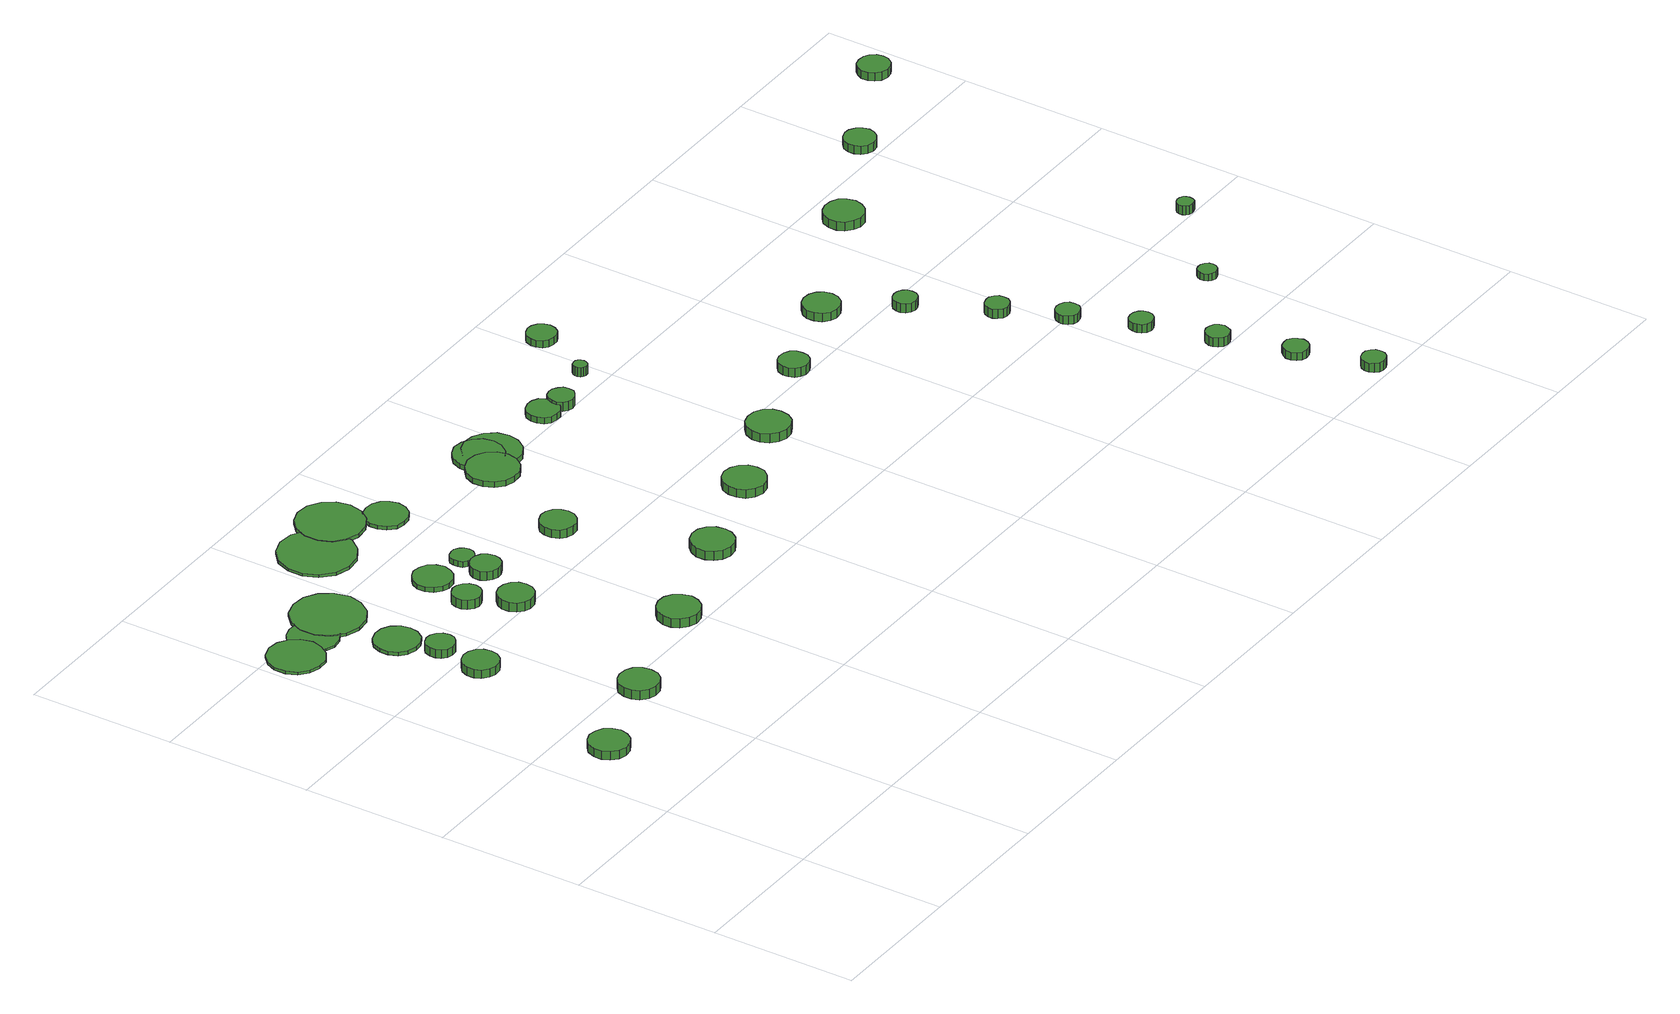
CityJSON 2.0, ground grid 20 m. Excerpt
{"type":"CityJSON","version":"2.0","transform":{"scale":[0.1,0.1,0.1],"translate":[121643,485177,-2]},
"CityObjects":{
"tree1":{"type":"SolitaryVegetationObject","attributes":{"function":"something"},"geometry":[{"type":"MultiSurface","lod":"1","boundaries":[[[0,1,2,3,4,5,6,7,8,9,10,11,12,13,14]],[[15,16,17,18,19,20,21,22,23,24,25,26,27,28,29]],[[0,29,28,1]],[[1,28,27,2]],[[2,27,26,3]],[[3,26,25,4]],[[4,25,24,5]],[[5,24,23,6]],[[6,23,22,7]],[[7,22,21,8]],[[8,21,20,9]],[[9,20,19,10]],[[10,19,18,11]],[[11,18,17,12]],[[12,17,16,13]],[[13,16,15,14]],[[14,15,29,0]]]}]},
"tree2":{"type":"SolitaryVegetationObject","attributes":{"function":"something"},"geometry":[{"type":"MultiSurface","lod":"1","boundaries":[[[30,31,32,33,34,35,36,37,38,39,40,41,42,43,44]],[[45,46,47,48,49,50,51,52,53,54,55,56,57,58,59]],[[30,59,58,31]],[[31,58,57,32]],[[32,57,56,33]],[[33,56,55,34]],[[34,55,54,35]],[[35,54,53,36]],[[36,53,52,37]],[[37,52,51,38]],[[38,51,50,39]],[[39,50,49,40]],[[40,49,48,41]],[[41,48,47,42]],[[42,47,46,43]],[[43,46,45,44]],[[44,45,59,30]]]}]},
"tree3":{"type":"SolitaryVegetationObject","attributes":{"function":"something"},"geometry":[{"type":"MultiSurface","lod":"1","boundaries":[[[60,61,62,63,64,65,66,67,68,69,70,71,72,73,74]],[[75,76,77,78,79,80,81,82,83,84,85,86,87,88,89]],[[60,89,88,61]],[[61,88,87,62]],[[62,87,86,63]],[[63,86,85,64]],[[64,85,84,65]],[[65,84,83,66]],[[66,83,82,67]],[[67,82,81,68]],[[68,81,80,69]],[[69,80,79,70]],[[70,79,78,71]],[[71,78,77,72]],[[72,77,76,73]],[[73,76,75,74]],[[74,75,89,60]]]}]},
"tree4":{"type":"SolitaryVegetationObject","attributes":{"function":"something"},"geometry":[{"type":"MultiSurface","lod":"1","boundaries":[[[90,91,92,93,94,95,96,97,98,99,100,101,102,103,104]],[[105,106,107,108,109,110,111,112,113,114,115,116,117,118,119]],[[90,119,118,91]],[[91,118,117,92]],[[92,117,116,93]],[[93,116,115,94]],[[94,115,114,95]],[[95,114,113,96]],[[96,113,112,97]],[[97,112,111,98]],[[98,111,110,99]],[[99,110,109,100]],[[100,109,108,101]],[[101,108,107,102]],[[102,107,106,103]],[[103,106,105,104]],[[104,105,119,90]]]}]},
"tree5":{"type":"SolitaryVegetationObject","attributes":{"function":"something"},"geometry":[{"type":"MultiSurface","lod":"1","boundaries":[[[120,121,122,123,124,125,126,127,128,129,130,131,132,133,134]],[[135,136,137,138,139,140,141,142,143,144,145,146,147,148,149]],[[120,149,148,121]],[[121,148,147,122]],[[122,147,146,123]],[[123,146,145,124]],[[124,145,144,125]],[[125,144,143,126]],[[126,143,142,127]],[[127,142,141,128]],[[128,141,140,129]],[[129,140,139,130]],[[130,139,138,131]],[[131,138,137,132]],[[132,137,136,133]],[[133,136,135,134]],[[134,135,149,120]]]}]},
"tree6":{"type":"SolitaryVegetationObject","attributes":{"function":"something"},"geometry":[{"type":"MultiSurface","lod":"1","boundaries":[[[150,151,152,153,154,155,156,157,158,159,160,161,162,163,164]],[[165,166,167,168,169,170,171,172,173,174,175,176,177,178,179]],[[150,179,178,151]],[[151,178,177,152]],[[152,177,176,153]],[[153,176,175,154]],[[154,175,174,155]],[[155,174,173,156]],[[156,173,172,157]],[[157,172,171,158]],[[158,171,170,159]],[[159,170,169,160]],[[160,169,168,161]],[[161,168,167,162]],[[162,167,166,163]],[[163,166,165,164]],[[164,165,179,150]]]}]},
"tree7":{"type":"SolitaryVegetationObject","attributes":{"function":"something"},"geometry":[{"type":"MultiSurface","lod":"1","boundaries":[[[180,181,182,183,184,185,186,187,188,189,190,191,192,193,194]],[[195,196,197,198,199,200,201,202,203,204,205,206,207,208,209]],[[180,209,208,181]],[[181,208,207,182]],[[182,207,206,183]],[[183,206,205,184]],[[184,205,204,185]],[[185,204,203,186]],[[186,203,202,187]],[[187,202,201,188]],[[188,201,200,189]],[[189,200,199,190]],[[190,199,198,191]],[[191,198,197,192]],[[192,197,196,193]],[[193,196,195,194]],[[194,195,209,180]]]}]},
"tree8":{"type":"SolitaryVegetationObject","attributes":{"function":"something"},"geometry":[{"type":"MultiSurface","lod":"1","boundaries":[[[210,211,212,213,214,215,216,217,218,219,220,221,222,223,224]],[[225,226,227,228,229,230,231,232,233,234,235,236,237,238,239]],[[210,239,238,211]],[[211,238,237,212]],[[212,237,236,213]],[[213,236,235,214]],[[214,235,234,215]],[[215,234,233,216]],[[216,233,232,217]],[[217,232,231,218]],[[218,231,230,219]],[[219,230,229,220]],[[220,229,228,221]],[[221,228,227,222]],[[222,227,226,223]],[[223,226,225,224]],[[224,225,239,210]]]}]},
"tree9":{"type":"SolitaryVegetationObject","attributes":{"function":"something"},"geometry":[{"type":"MultiSurface","lod":"1","boundaries":[[[240,241,242,243,244,245,246,247,248,249,250,251,252,253,254]],[[255,256,257,258,259,260,261,262,263,264,265,266,267,268,269]],[[240,269,268,241]],[[241,268,267,242]],[[242,267,266,243]],[[243,266,265,244]],[[244,265,264,245]],[[245,264,263,246]],[[246,263,262,247]],[[247,262,261,248]],[[248,261,260,249]],[[249,260,259,250]],[[250,259,258,251]],[[251,258,257,252]],[[252,257,256,253]],[[253,256,255,254]],[[254,255,269,240]]]}]},
"tree10":{"type":"SolitaryVegetationObject","attributes":{"function":"something"},"geometry":[{"type":"MultiSurface","lod":"1","boundaries":[[[270,271,272,273,274,275,276,277,278,279,280,281,282,283,284]],[[285,286,287,288,289,290,291,292,293,294,295,296,297,298,299]],[[270,299,298,271]],[[271,298,297,272]],[[272,297,296,273]],[[273,296,295,274]],[[274,295,294,275]],[[275,294,293,276]],[[276,293,292,277]],[[277,292,291,278]],[[278,291,290,279]],[[279,290,289,280]],[[280,289,288,281]],[[281,288,287,282]],[[282,287,286,283]],[[283,286,285,284]],[[284,285,299,270]]]}]},
"tree11":{"type":"SolitaryVegetationObject","attributes":{"function":"something"},"geometry":[{"type":"MultiSurface","lod":"1","boundaries":[[[300,301,302,303,304,305,306,307,308,309,310,311,312,313,314]],[[315,316,317,318,319,320,321,322,323,324,325,326,327,328,329]],[[300,329,328,301]],[[301,328,327,302]],[[302,327,326,303]],[[303,326,325,304]],[[304,325,324,305]],[[305,324,323,306]],[[306,323,322,307]],[[307,322,321,308]],[[308,321,320,309]],[[309,320,319,310]],[[310,319,318,311]],[[311,318,317,312]],[[312,317,316,313]],[[313,316,315,314]],[[314,315,329,300]]]}]},
"tree12":{"type":"SolitaryVegetationObject","attributes":{"function":"something"},"geometry":[{"type":"MultiSurface","lod":"1","boundaries":[[[330,331,332,333,334,335,336,337,338,339,340,341,342,343,344]],[[345,346,347,348,349,350,351,352,353,354,355,356,357,358,359]],[[330,359,358,331]],[[331,358,357,332]],[[332,357,356,333]],[[333,356,355,334]],[[334,355,354,335]],[[335,354,353,336]],[[336,353,352,337]],[[337,352,351,338]],[[338,351,350,339]],[[339,350,349,340]],[[340,349,348,341]],[[341,348,347,342]],[[342,347,346,343]],[[343,346,345,344]],[[344,345,359,330]]]}]},
"tree13":{"type":"SolitaryVegetationObject","attributes":{"function":"something"},"geometry":[{"type":"MultiSurface","lod":"1","boundaries":[[[360,361,362,363,364,365,366,367,368,369,370,371,372,373,374]],[[375,376,377,378,379,380,381,382,383,384,385,386,387,388,389]],[[360,389,388,361]],[[361,388,387,362]],[[362,387,386,363]],[[363,386,385,364]],[[364,385,384,365]],[[365,384,383,366]],[[366,383,382,367]],[[367,382,381,368]],[[368,381,380,369]],[[369,380,379,370]],[[370,379,378,371]],[[371,378,377,372]],[[372,377,376,373]],[[373,376,375,374]],[[374,375,389,360]]]}]},
"tree14":{"type":"SolitaryVegetationObject","attributes":{"function":"something"},"geometry":[{"type":"MultiSurface","lod":"1","boundaries":[[[390,391,392,393,394,395,396,397,398,399,400,401,402,403,404]],[[405,406,407,408,409,410,411,412,413,414,415,416,417,418,419]],[[390,419,418,391]],[[391,418,417,392]],[[392,417,416,393]],[[393,416,415,394]],[[394,415,414,395]],[[395,414,413,396]],[[396,413,412,397]],[[397,412,411,398]],[[398,411,410,399]],[[399,410,409,400]],[[400,409,408,401]],[[401,408,407,402]],[[402,407,406,403]],[[403,406,405,404]],[[404,405,419,390]]]}]},
"tree15":{"type":"SolitaryVegetationObject","attributes":{"function":"something"},"geometry":[{"type":"MultiSurface","lod":"1","boundaries":[[[420,421,422,423,424,425,426,427,428,429,430,431,432,433,434]],[[435,436,437,438,439,440,441,442,443,444,445,446,447,448,449]],[[420,449,448,421]],[[421,448,447,422]],[[422,447,446,423]],[[423,446,445,424]],[[424,445,444,425]],[[425,444,443,426]],[[426,443,442,427]],[[427,442,441,428]],[[428,441,440,429]],[[429,440,439,430]],[[430,439,438,431]],[[431,438,437,432]],[[432,437,436,433]],[[433,436,435,434]],[[434,435,449,420]]]}]},
"tree16":{"type":"SolitaryVegetationObject","attributes":{"function":"something"},"geometry":[{"type":"MultiSurface","lod":"1","boundaries":[[[450,451,452,453,454,455,456,457,458,459,460,461,462,463,464]],[[465,466,467,468,469,470,471,472,473,474,475,476,477,478,479]],[[450,479,478,451]],[[451,478,477,452]],[[452,477,476,453]],[[453,476,475,454]],[[454,475,474,455]],[[455,474,473,456]],[[456,473,472,457]],[[457,472,471,458]],[[458,471,470,459]],[[459,470,469,460]],[[460,469,468,461]],[[461,468,467,462]],[[462,467,466,463]],[[463,466,465,464]],[[464,465,479,450]]]}]},
"tree17":{"type":"SolitaryVegetationObject","attributes":{"function":"something"},"geometry":[{"type":"MultiSurface","lod":"1","boundaries":[[[480,481,482,483,484,485,486,487,488,489,490,491,492,493,494]],[[495,496,497,498,499,500,501,502,503,504,505,506,507,508,509]],[[480,509,508,481]],[[481,508,507,482]],[[482,507,506,483]],[[483,506,505,484]],[[484,505,504,485]],[[485,504,503,486]],[[486,503,502,487]],[[487,502,501,488]],[[488,501,500,489]],[[489,500,499,490]],[[490,499,498,491]],[[491,498,497,492]],[[492,497,496,493]],[[493,496,495,494]],[[494,495,509,480]]]}]},
"tree18":{"type":"SolitaryVegetationObject","attributes":{"function":"something"},"geometry":[{"type":"MultiSurface","lod":"1","boundaries":[[[510,511,512,513,514,515,516,517,518,519,520,521,522,523,524]],[[525,526,527,528,529,530,531,532,533,534,535,536,537,538,539]],[[510,539,538,511]],[[511,538,537,512]],[[512,537,536,513]],[[513,536,535,514]],[[514,535,534,515]],[[515,534,533,516]],[[516,533,532,517]],[[517,532,531,518]],[[518,531,530,519]],[[519,530,529,520]],[[520,529,528,521]],[[521,528,527,522]],[[522,527,526,523]],[[523,526,525,524]],[[524,525,539,510]]]}]},
"tree19":{"type":"SolitaryVegetationObject","attributes":{"function":"something"},"geometry":[{"type":"MultiSurface","lod":"1","boundaries":[[[540,541,542,543,544,545,546,547,548,549,550,551,552,553,554]],[[555,556,557,558,559,560,561,562,563,564,565,566,567,568,569]],[[540,569,568,541]],[[541,568,567,542]],[[542,567,566,543]],[[543,566,565,544]],[[544,565,564,545]],[[545,564,563,546]],[[546,563,562,547]],[[547,562,561,548]],[[548,561,560,549]],[[549,560,559,550]],[[550,559,558,551]],[[551,558,557,552]],[[552,557,556,553]],[[553,556,555,554]],[[554,555,569,540]]]}]},
"tree20":{"type":"SolitaryVegetationObject","attributes":{"function":"something"},"geometry":[{"type":"MultiSurface","lod":"1","boundaries":[[[570,571,572,573,574,575,576,577,578,579,580,581,582,583,584]],[[585,586,587,588,589,590,591,592,593,594,595,596,597,598,599]],[[570,599,598,571]],[[571,598,597,572]],[[572,597,596,573]],[[573,596,595,574]],[[574,595,594,575]],[[575,594,593,576]],[[576,593,592,577]],[[577,592,591,578]],[[578,591,590,579]],[[579,590,589,580]],[[580,589,588,581]],[[581,588,587,582]],[[582,587,586,583]],[[583,586,585,584]],[[584,585,599,570]]]}]},
"tree21":{"type":"SolitaryVegetationObject","attributes":{"function":"something"},"geometry":[{"type":"MultiSurface","lod":"1","boundaries":[[[600,601,602,603,604,605,606,607,608,609,610,611,612,613,614]],[[615,616,617,618,619,620,621,622,623,624,625,626,627,628,629]],[[600,629,628,601]],[[601,628,627,602]],[[602,627,626,603]],[[603,626,625,604]],[[604,625,624,605]],[[605,624,623,606]],[[606,623,622,607]],[[607,622,621,608]],[[608,621,620,609]],[[609,620,619,610]],[[610,619,618,611]],[[611,618,617,612]],[[612,617,616,613]],[[613,616,615,614]],[[614,615,629,600]]]}]},
"tree22":{"type":"SolitaryVegetationObject","attributes":{"function":"something"},"geometry":[{"type":"MultiSurface","lod":"1","boundaries":[[[630,631,632,633,634,635,636,637,638,639,640,641,642,643,644]],[[645,646,647,648,649,650,651,652,653,654,655,656,657,658,659]],[[630,659,658,631]],[[631,658,657,632]],[[632,657,656,633]],[[633,656,655,634]],[[634,655,654,635]],[[635,654,653,636]],[[636,653,652,637]],[[637,652,651,638]],[[638,651,650,639]],[[639,650,649,640]],[[640,649,648,641]],[[641,648,647,642]],[[642,647,646,643]],[[643,646,645,644]],[[644,645,659,630]]]}]},
"tree23":{"type":"SolitaryVegetationObject","attributes":{"function":"something"},"geometry":[{"type":"MultiSurface","lod":"1","boundaries":[[[660,661,662,663,664,665,666,667,668,669,670,671,672,673,674]],[[675,676,677,678,679,680,681,682,683,684,685,686,687,688,689]],[[660,689,688,661]],[[661,688,687,662]],[[662,687,686,663]],[[663,686,685,664]],[[664,685,684,665]],[[665,684,683,666]],[[666,683,682,667]],[[667,682,681,668]],[[668,681,680,669]],[[669,680,679,670]],[[670,679,678,671]],[[671,678,677,672]],[[672,677,676,673]],[[673,676,675,674]],[[674,675,689,660]]]}]},
"tree24":{"type":"SolitaryVegetationObject","attributes":{"function":"something"},"geometry":[{"type":"MultiSurface","lod":"1","boundaries":[[[690,691,692,693,694,695,696,697,698,699,700,701,702,703,704]],[[705,706,707,708,709,710,711,712,713,714,715,716,717,718,719]],[[690,719,718,691]],[[691,718,717,692]],[[692,717,716,693]],[[693,716,715,694]],[[694,715,714,695]],[[695,714,713,696]],[[696,713,712,697]],[[697,712,711,698]],[[698,711,710,699]],[[699,710,709,700]],[[700,709,708,701]],[[701,708,707,702]],[[702,707,706,703]],[[703,706,705,704]],[[704,705,719,690]]]}]},
"tree25":{"type":"SolitaryVegetationObject","attributes":{"function":"something"},"geometry":[{"type":"MultiSurface","lod":"1","boundaries":[[[720,721,722,723,724,725,726,727,728,729,730,731,732,733,734]],[[735,736,737,738,739,740,741,742,743,744,745,746,747,748,749]],[[720,749,748,721]],[[721,748,747,722]],[[722,747,746,723]],[[723,746,745,724]],[[724,745,744,725]],[[725,744,743,726]],[[726,743,742,727]],[[727,742,741,728]],[[728,741,740,729]],[[729,740,739,730]],[[730,739,738,731]],[[731,738,737,732]],[[732,737,736,733]],[[733,736,735,734]],[[734,735,749,720]]]}]},
"tree26":{"type":"SolitaryVegetationObject","attributes":{"function":"something"},"geometry":[{"type":"MultiSurface","lod":"1","boundaries":[[[750,751,752,753,754,755,756,757,758,759,760,761,762,763,764]],[[765,766,767,768,769,770,771,772,773,774,775,776,777,778,779]],[[750,779,778,751]],[[751,778,777,752]],[[752,777,776,753]],[[753,776,775,754]],[[754,775,774,755]],[[755,774,773,756]],[[756,773,772,757]],[[757,772,771,758]],[[758,771,770,759]],[[759,770,769,760]],[[760,769,768,761]],[[761,768,767,762]],[[762,767,766,763]],[[763,766,765,764]],[[764,765,779,750]]]}]},
"tree27":{"type":"SolitaryVegetationObject","attributes":{"function":"something"},"geometry":[{"type":"MultiSurface","lod":"1","boundaries":[[[780,781,782,783,784,785,786,787,788,789,790,791,792,793,794]],[[795,796,797,798,799,800,801,802,803,804,805,806,807,808,809]],[[780,809,808,781]],[[781,808,807,782]],[[782,807,806,783]],[[783,806,805,784]],[[784,805,804,785]],[[785,804,803,786]],[[786,803,802,787]],[[787,802,801,788]],[[788,801,800,789]],[[789,800,799,790]],[[790,799,798,791]],[[791,798,797,792]],[[792,797,796,793]],[[793,796,795,794]],[[794,795,809,780]]]}]},
"tree28":{"type":"SolitaryVegetationObject","attributes":{"function":"something"},"geometry":[{"type":"MultiSurface","lod":"1","boundaries":[[[810,811,812,813,814,815,816,817,818,819,820,821,822,823,824]],[[825,826,827,828,829,830,831,832,833,834,835,836,837,838,839]],[[810,839,838,811]],[[811,838,837,812]],[[812,837,836,813]],[[813,836,835,814]],[[814,835,834,815]],[[815,834,833,816]],[[816,833,832,817]],[[817,832,831,818]],[[818,831,830,819]],[[819,830,829,820]],[[820,829,828,821]],[[821,828,827,822]],[[822,827,826,823]],[[823,826,825,824]],[[824,825,839,810]]]}]},
"tree29":{"type":"SolitaryVegetationObject","attributes":{"function":"something"},"geometry":[{"type":"MultiSurface","lod":"1","boundaries":[[[840,841,842,843,844,845,846,847,848,849,850,851,852,853,854]],[[855,856,857,858,859,860,861,862,863,864,865,866,867,868,869]],[[840,869,868,841]],[[841,868,867,842]],[[842,867,866,843]],[[843,866,865,844]],[[844,865,864,845]],[[845,864,863,846]],[[846,863,862,847]],[[847,862,861,848]],[[848,861,860,849]],[[849,860,859,850]],[[850,859,858,851]],[[851,858,857,852]],[[852,857,856,853]],[[853,856,855,854]],[[854,855,869,840]]]}]},
"tree30":{"type":"SolitaryVegetationObject","attributes":{"function":"something"},"geometry":[{"type":"MultiSurface","lod":"1","boundaries":[[[870,871,872,873,874,875,876,877,878,879,880,881,882,883,884]],[[885,886,887,888,889,890,891,892,893,894,895,896,897,898,899]],[[870,899,898,871]],[[871,898,897,872]],[[872,897,896,873]],[[873,896,895,874]],[[874,895,894,875]],[[875,894,893,876]],[[876,893,892,877]],[[877,892,891,878]],[[878,891,890,879]],[[879,890,889,880]],[[880,889,888,881]],[[881,888,887,882]],[[882,887,886,883]],[[883,886,885,884]],[[884,885,899,870]]]}]},
"tree31":{"type":"SolitaryVegetationObject","attributes":{"function":"something"},"geometry":[{"type":"MultiSurface","lod":"1","boundaries":[[[900,901,902,903,904,905,906,907,908,909,910,911,912,913,914]],[[915,916,917,918,919,920,921,922,923,924,925,926,927,928,929]],[[900,929,928,901]],[[901,928,927,902]],[[902,927,926,903]],[[903,926,925,904]],[[904,925,924,905]],[[905,924,923,906]],[[906,923,922,907]],[[907,922,921,908]],[[908,921,920,909]],[[909,920,919,910]],[[910,919,918,911]],[[911,918,917,912]],[[912,917,916,913]],[[913,916,915,914]],[[914,915,929,900]]]}]},
"tree32":{"type":"SolitaryVegetationObject","attributes":{"function":"something"},"geometry":[{"type":"MultiSurface","lod":"1","boundaries":[[[930,931,932,933,934,935,936,937,938,939,940,941,942,943,944]],[[945,946,947,948,949,950,951,952,953,954,955,956,957,958,959]],[[930,959,958,931]],[[931,958,957,932]],[[932,957,956,933]],[[933,956,955,934]],[[934,955,954,935]],[[935,954,953,936]],[[936,953,952,937]],[[937,952,951,938]],[[938,951,950,939]],[[939,950,949,940]],[[940,949,948,941]],[[941,948,947,942]],[[942,947,946,943]],[[943,946,945,944]],[[944,945,959,930]]]}]},
"tree33":{"type":"SolitaryVegetationObject","attributes":{"function":"something"},"geometry":[{"type":"MultiSurface","lod":"1","boundaries":[[[960,961,962,963,964,965,966,967,968,969,970,971,972,973,974]],[[975,976,977,978,979,980,981,982,983,984,985,986,987,988,989]],[[960,989,988,961]],[[961,988,987,962]],[[962,987,986,963]],[[963,986,985,964]],[[964,985,984,965]],[[965,984,983,966]],[[966,983,982,967]],[[967,982,981,968]],[[968,981,980,969]],[[969,980,979,970]],[[970,979,978,971]],[[971,978,977,972]],[[972,977,976,973]],[[973,976,975,974]],[[974,975,989,960]]]}]},
"tree34":{"type":"SolitaryVegetationObject","attributes":{"function":"something"},"geometry":[{"type":"MultiSurface","lod":"1","boundaries":[[[990,991,992,993,994,995,996,997,998,999,1000,1001,1002,1003,1004]],[[1005,1006,1007,1008,1009,1010,1011,1012,1013,1014,1015,1016,1017,1018,1019]],[[990,1019,1018,991]],[[991,1018,1017,992]],[[992,1017,1016,993]],[[993,1016,1015,994]],[[994,1015,1014,995]],[[995,1014,1013,996]],[[996,1013,1012,997]],[[997,1012,1011,998]],[[998,1011,1010,999]],[[999,1010,1009,1000]],[[1000,1009,1008,1001]],[[1001,1008,1007,1002]],[[1002,1007,1006,1003]],[[1003,1006,1005,1004]],[[1004,1005,1019,990]]]}]},
"tree35":{"type":"SolitaryVegetationObject","attributes":{"function":"something"},"geometry":[{"type":"MultiSurface","lod":"1","boundaries":[[[1020,1021,1022,1023,1024,1025,1026,1027,1028,1029,1030,1031,1032,1033,1034]],[[1035,1036,1037,1038,1039,1040,1041,1042,1043,1044,1045,1046,1047,1048,1049]],[[1020,1049,1048,1021]],[[1021,1048,1047,1022]],[[1022,1047,1046,1023]],[[1023,1046,1045,1024]],[[1024,1045,1044,1025]],[[1025,1044,1043,1026]],[[1026,1043,1042,1027]],[[1027,1042,1041,1028]],[[1028,1041,1040,1029]],[[1029,1040,1039,1030]],[[1030,1039,1038,1031]],[[1031,1038,1037,1032]],[[1032,1037,1036,1033]],[[1033,1036,1035,1034]],[[1034,1035,1049,1020]]]}]},
"tree36":{"type":"SolitaryVegetationObject","attributes":{"function":"something"},"geometry":[{"type":"MultiSurface","lod":"1","boundaries":[[[1050,1051,1052,1053,1054,1055,1056,1057,1058,1059,1060,1061,1062,1063,1064]],[[1065,1066,1067,1068,1069,1070,1071,1072,1073,1074,1075,1076,1077,1078,1079]],[[1050,1079,1078,1051]],[[1051,1078,1077,1052]],[[1052,1077,1076,1053]],[[1053,1076,1075,1054]],[[1054,1075,1074,1055]],[[1055,1074,1073,1056]],[[1056,1073,1072,1057]],[[1057,1072,1071,1058]],[[1058,1071,1070,1059]],[[1059,1070,1069,1060]],[[1060,1069,1068,1061]],[[1061,1068,1067,1062]],[[1062,1067,1066,1063]],[[1063,1066,1065,1064]],[[1064,1065,1079,1050]]]}]},
"tree37":{"type":"SolitaryVegetationObject","attributes":{"function":"something"},"geometry":[{"type":"MultiSurface","lod":"1","boundaries":[[[1080,1081,1082,1083,1084,1085,1086,1087,1088,1089,1090,1091,1092,1093,1094]],[[1095,1096,1097,1098,1099,1100,1101,1102,1103,1104,1105,1106,1107,1108,1109]],[[1080,1109,1108,1081]],[[1081,1108,1107,1082]],[[1082,1107,1106,1083]],[[1083,1106,1105,1084]],[[1084,1105,1104,1085]],[[1085,1104,1103,1086]],[[1086,1103,1102,1087]],[[1087,1102,1101,1088]],[[1088,1101,1100,1089]],[[1089,1100,1099,1090]],[[1090,1099,1098,1091]],[[1091,1098,1097,1092]],[[1092,1097,1096,1093]],[[1093,1096,1095,1094]],[[1094,1095,1109,1080]]]}]},
"tree38":{"type":"SolitaryVegetationObject","attributes":{"function":"something"},"geometry":[{"type":"MultiSurface","lod":"1","boundaries":[[[1110,1111,1112,1113,1114,1115,1116,1117,1118,1119,1120,1121,1122,1123,1124]],[[1125,1126,1127,1128,1129,1130,1131,1132,1133,1134,1135,1136,1137,1138,1139]],[[1110,1139,1138,1111]],[[1111,1138,1137,1112]],[[1112,1137,1136,1113]],[[1113,1136,1135,1114]],[[1114,1135,1134,1115]],[[1115,1134,1133,1116]],[[1116,1133,1132,1117]],[[1117,1132,1131,1118]],[[1118,1131,1130,1119]],[[1119,1130,1129,1120]],[[1120,1129,1128,1121]],[[1121,1128,1127,1122]],[[1122,1127,1126,1123]],[[1123,1126,1125,1124]],[[1124,1125,1139,1110]]]}]},
"tree39":{"type":"SolitaryVegetationObject","attributes":{"function":"something"},"geometry":[{"type":"MultiSurface","lod":"1","boundaries":[[[1140,1141,1142,1143,1144,1145,1146,1147,1148,1149,1150,1151,1152,1153,1154]],[[1155,1156,1157,1158,1159,1160,1161,1162,1163,1164,1165,1166,1167,1168,1169]],[[1140,1169,1168,1141]],[[1141,1168,1167,1142]],[[1142,1167,1166,1143]],[[1143,1166,1165,1144]],[[1144,1165,1164,1145]],[[1145,1164,1163,1146]],[[1146,1163,1162,1147]],[[1147,1162,1161,1148]],[[1148,1161,1160,1149]],[[1149,1160,1159,1150]],[[1150,1159,1158,1151]],[[1151,1158,1157,1152]],[[1152,1157,1156,1153]],[[1153,1156,1155,1154]],[[1154,1155,1169,1140]]]}]},
"tree40":{"type":"SolitaryVegetationObject","attributes":{"function":"something"},"geometry":[{"type":"MultiSurface","lod":"1","boundaries":[[[1170,1171,1172,1173,1174,1175,1176,1177,1178,1179,1180,1181,1182,1183,1184]],[[1185,1186,1187,1188,1189,1190,1191,1192,1193,1194,1195,1196,1197,1198,1199]],[[1170,1199,1198,1171]],[[1171,1198,1197,1172]],[[1172,1197,1196,1173]],[[1173,1196,1195,1174]],[[1174,1195,1194,1175]],[[1175,1194,1193,1176]],[[1176,1193,1192,1177]],[[1177,1192,1191,1178]],[[1178,1191,1190,1179]],[[1179,1190,1189,1180]],[[1180,1189,1188,1181]],[[1181,1188,1187,1182]],[[1182,1187,1186,1183]],[[1183,1186,1185,1184]],[[1184,1185,1199,1170]]]}]},
"tree41":{"type":"SolitaryVegetationObject","attributes":{"function":"something"},"geometry":[{"type":"MultiSurface","lod":"1","boundaries":[[[1200,1201,1202,1203,1204,1205,1206,1207,1208,1209,1210,1211,1212,1213,1214]],[[1215,1216,1217,1218,1219,1220,1221,1222,1223,1224,1225,1226,1227,1228,1229]],[[1200,1229,1228,1201]],[[1201,1228,1227,1202]],[[1202,1227,1226,1203]],[[1203,1226,1225,1204]],[[1204,1225,1224,1205]],[[1205,1224,1223,1206]],[[1206,1223,1222,1207]],[[1207,1222,1221,1208]],[[1208,1221,1220,1209]],[[1209,1220,1219,1210]],[[1210,1219,1218,1211]],[[1211,1218,1217,1212]],[[1212,1217,1216,1213]],[[1213,1216,1215,1214]],[[1214,1215,1229,1200]]]}]},
"tree42":{"type":"SolitaryVegetationObject","attributes":{"function":"something"},"geometry":[{"type":"MultiSurface","lod":"1","boundaries":[[[1230,1231,1232,1233,1234,1235,1236,1237,1238,1239,1240,1241,1242,1243,1244]],[[1245,1246,1247,1248,1249,1250,1251,1252,1253,1254,1255,1256,1257,1258,1259]],[[1230,1259,1258,1231]],[[1231,1258,1257,1232]],[[1232,1257,1256,1233]],[[1233,1256,1255,1234]],[[1234,1255,1254,1235]],[[1235,1254,1253,1236]],[[1236,1253,1252,1237]],[[1237,1252,1251,1238]],[[1238,1251,1250,1239]],[[1239,1250,1249,1240]],[[1240,1249,1248,1241]],[[1241,1248,1247,1242]],[[1242,1247,1246,1243]],[[1243,1246,1245,1244]],[[1244,1245,1259,1230]]]}]}
},
"vertices":[
[107,337,25],[104,348,25],[98,357,25],[88,362,25],[77,364,25],[66,360,25],[58,353,25],[53,342,25],[53,331,25],[58,321,25],[66,313,25],[77,310,25],[88,311,25],[98,317,25],[104,326,25],[104,326,13],[98,317,13],[88,311,13],[77,310,13],[66,313,13],[58,321,13],[53,331,13],[53,342,13],[58,353,13],[66,360,13],[77,364,13],[88,362,13],[98,357,13],[104,348,13],[107,337,13],
[84,774,14],[80,790,14],[71,802,14],[58,810,14],[42,812,14],[27,807,14],[15,796,14],[9,782,14],[9,766,14],[15,752,14],[27,742,14],[42,737,14],[58,738,14],[71,746,14],[80,759,14],[80,759,10],[71,746,10],[58,738,10],[42,737,10],[27,742,10],[15,752,10],[9,766,10],[9,782,10],[15,796,10],[27,807,10],[42,812,10],[58,810,10],[71,802,10],[80,790,10],[84,774,10],
[173,570,24],[171,580,24],[165,588,24],[156,593,24],[146,594,24],[137,591,24],[129,584,24],[125,575,24],[125,565,24],[129,556,24],[137,549,24],[146,546,24],[156,547,24],[165,552,24],[171,560,24],[171,560,12],[165,552,12],[156,547,12],[146,546,12],[137,549,12],[129,556,12],[125,565,12],[125,575,12],[129,584,12],[137,591,12],[146,594,12],[156,593,12],[165,588,12],[171,580,12],[173,570,12],
[243,381,25],[241,392,25],[234,402,25],[225,407,25],[213,408,25],[203,405,25],[194,397,25],[190,387,25],[190,376,25],[194,366,25],[203,358,25],[213,355,25],[225,356,25],[234,361,25],[241,370,25],[241,370,12],[234,361,12],[225,356,12],[213,355,12],[203,358,12],[194,366,12],[190,376,12],[190,387,12],[194,397,12],[203,405,12],[213,408,12],[225,407,12],[234,402,12],[241,392,12],[243,381,12],
[130,782,13],[127,795,13],[119,807,13],[107,814,13],[93,815,13],[80,811,13],[69,802,13],[63,789,13],[63,775,13],[69,762,13],[80,753,13],[93,748,13],[107,750,13],[119,757,13],[127,768,13],[127,768,10],[119,757,10],[107,750,10],[93,748,10],[80,753,10],[69,762,10],[63,775,10],[63,789,10],[69,802,10],[80,811,10],[93,815,10],[107,814,10],[119,807,10],[127,795,10],[130,782,10],
[174,632,26],[172,640,26],[167,647,26],[160,651,26],[152,652,26],[144,649,26],[138,644,26],[135,636,26],[135,628,26],[138,621,26],[144,615,26],[152,613,26],[160,614,26],[167,618,26],[172,624,26],[172,624,14],[167,618,14],[160,614,14],[152,613,14],[144,615,14],[138,621,14],[135,628,14],[135,636,14],[138,644,14],[144,649,14],[152,652,14],[160,651,14],[167,647,14],[172,640,14],[174,632,14],
[173,689,16],[171,701,16],[163,712,16],[152,718,16],[140,719,16],[127,715,16],[118,707,16],[113,695,16],[113,683,16],[118,671,16],[127,663,16],[140,659,16],[152,660,16],[163,666,16],[171,677,16],[171,677,11],[163,666,11],[152,660,11],[140,659,11],[127,663,11],[118,671,11],[113,683,11],[113,695,11],[118,707,11],[127,715,11],[140,719,11],[152,718,11],[163,712,11],[171,701,11],[173,689,11],
[196,792,14],[191,812,14],[179,829,14],[162,839,14],[142,841,14],[122,835,14],[107,821,14],[99,803,14],[99,782,14],[107,764,14],[122,750,14],[142,744,14],[162,746,14],[179,756,14],[191,773,14],[191,773,10],[179,756,10],[162,746,10],[142,744,10],[122,750,10],[107,764,10],[99,782,10],[99,803,10],[107,821,10],[122,835,10],[142,841,10],[162,839,10],[179,829,10],[191,812,10],[196,792,10],
[289,668,24],[287,676,24],[282,683,24],[275,687,24],[267,688,24],[260,685,24],[253,680,24],[250,672,24],[250,664,24],[253,657,24],[260,651,24],[267,649,24],[275,650,24],[282,654,24],[287,660,24],[287,660,11],[282,654,11],[275,650,11],[267,649,11],[260,651,11],[253,657,11],[250,664,11],[250,672,11],[253,680,11],[260,685,11],[267,688,11],[275,687,11],[282,683,11],[287,676,11],[289,668,11],
[325,617,24],[323,627,24],[317,635,24],[308,640,24],[298,641,24],[289,638,24],[281,631,24],[277,622,24],[277,612,24],[281,603,24],[289,596,24],[298,593,24],[308,594,24],[317,599,24],[323,607,24],[323,607,11],[317,599,11],[308,594,11],[298,593,11],[289,596,11],[281,603,11],[277,612,11],[277,622,11],[281,631,11],[289,638,11],[298,641,11],[308,640,11],[317,635,11],[323,627,11],[325,617,11],
[313,729,17],[310,740,17],[304,749,17],[294,754,17],[283,756,17],[273,752,17],[265,745,17],[260,735,17],[260,724,17],[265,714,17],[273,706,17],[283,703,17],[294,704,17],[304,710,17],[310,719,17],[310,719,10],[304,710,10],[294,704,10],[283,703,10],[273,706,10],[265,714,10],[260,724,10],[260,735,10],[265,745,10],[273,752,10],[283,756,10],[294,754,10],[304,749,10],[310,740,10],[313,729,10],
[411,430,25],[408,442,25],[401,452,25],[391,458,25],[379,459,25],[368,455,25],[359,447,25],[354,436,25],[354,424,25],[359,414,25],[368,406,25],[379,402,25],[391,403,25],[401,409,25],[408,419,25],[408,419,12],[401,409,12],[391,403,12],[379,402,12],[368,406,12],[359,414,12],[354,424,12],[354,436,12],[359,447,12],[368,455,12],[379,459,12],[391,458,12],[401,452,12],[408,442,12],[411,430,12],
[309,881,14],[305,902,14],[292,919,14],[274,930,14],[252,932,14],[232,925,14],[216,911,14],[208,891,14],[208,870,14],[216,851,14],[232,836,14],[252,830,14],[274,832,14],[292,843,14],[305,860,14],[305,860,10],[292,843,10],[274,832,10],[252,830,10],[232,836,10],[216,851,10],[208,870,10],[208,891,10],[216,911,10],[232,925,10],[252,932,10],[274,930,10],[292,919,10],[305,902,10],[309,881,10],
[357,684,25],[355,693,25],[350,700,25],[342,704,25],[334,705,25],[326,702,25],[320,696,25],[316,689,25],[316,680,25],[320,672,25],[326,667,25],[334,664,25],[342,665,25],[350,669,25],[355,676,25],[355,676,12],[350,669,12],[342,665,12],[334,664,12],[326,667,12],[320,672,12],[316,680,12],[316,689,12],[320,696,12],[326,702,12],[334,705,12],[342,704,12],[350,700,12],[355,693,12],[357,684,12],
[361,724,18],[360,731,18],[356,736,18],[350,740,18],[344,740,18],[337,738,18],[332,734,18],[330,728,18],[330,721,18],[332,715,18],[337,711,18],[344,709,18],[350,709,18],[356,713,18],[360,718,18],[360,718,10],[356,713,10],[350,709,10],[344,709,10],[337,711,10],[332,715,10],[330,721,10],[330,728,10],[332,734,10],[337,738,10],[344,740,10],[350,740,10],[356,736,10],[360,731,10],[361,724,10],
[370,905,15],[366,923,15],[355,938,15],[339,948,15],[320,950,15],[302,944,15],[288,931,15],[281,914,15],[281,895,15],[288,878,15],[302,866,15],[320,860,15],[339,862,15],[355,871,15],[366,886,15],[366,886,10],[355,871,10],[339,862,10],[320,860,10],[302,866,10],[288,878,10],[281,895,10],[281,914,10],[288,931,10],[302,944,10],[320,950,10],[339,948,10],[355,938,10],[366,923,10],[370,905,10],
[406,857,15],[403,868,15],[396,878,15],[386,884,15],[374,885,15],[362,882,15],[353,874,15],[348,863,15],[348,851,15],[353,840,15],[362,831,15],[374,828,15],[386,829,15],[396,835,15],[403,845,15],[403,845,10],[396,835,10],[386,829,10],[374,828,10],[362,831,10],[353,840,10],[348,851,10],[348,863,10],[353,874,10],[362,882,10],[374,885,10],[386,884,10],[396,878,10],[403,868,10],[406,857,10],
[494,665,23],[492,674,23],[486,683,23],[478,688,23],[468,689,23],[458,685,23],[451,679,23],[447,670,23],[447,660,23],[451,650,23],[458,644,23],[468,641,23],[478,642,23],[486,647,23],[492,655,23],[492,655,11],[486,647,11],[478,642,11],[468,641,11],[458,644,11],[451,650,11],[447,660,11],[447,670,11],[451,679,11],[458,685,11],[468,689,11],[478,688,11],[486,683,11],[492,674,11],[494,665,11],
[562,479,25],[560,491,25],[553,501,25],[543,507,25],[531,508,25],[519,504,25],[511,496,25],[506,485,25],[506,473,25],[511,463,25],[519,455,25],[531,451,25],[543,452,25],[553,458,25],[560,468,25],[560,468,12],[553,458,12],[543,452,12],[531,451,12],[519,455,12],[511,463,12],[506,473,12],[506,485,12],[511,496,12],[519,504,12],[531,508,12],[543,507,12],[553,501,12],[560,491,12],[562,479,12],
[569,802,18],[566,816,18],[557,828,18],[545,835,18],[530,837,18],[517,832,18],[506,823,18],[500,809,18],[500,795,18],[506,782,18],[517,772,18],[530,768,18],[545,769,18],[557,776,18],[566,788,18],[566,788,10],[557,776,10],[545,769,10],[530,768,10],[517,772,10],[506,782,10],[500,795,10],[500,809,10],[506,823,10],[517,832,10],[530,837,10],[545,835,10],[557,828,10],[566,816,10],[569,802,10],
[586,834,17],[583,848,17],[574,859,17],[562,866,17],[548,868,17],[535,863,17],[525,854,17],[519,841,17],[519,827,17],[525,814,17],[535,805,17],[548,801,17],[562,802,17],[574,809,17],[583,821,17],[583,821,10],[574,809,10],[562,802,10],[548,801,10],[535,805,10],[525,814,10],[519,827,10],[519,841,10],[525,854,10],[535,863,10],[548,868,10],[562,866,10],[574,859,10],[583,848,10],[586,834,10],
[607,825,17],[604,841,17],[594,854,17],[580,862,17],[564,864,17],[549,859,17],[537,848,17],[530,833,17],[530,817,17],[537,802,17],[549,792,17],[564,787,17],[580,788,17],[594,796,17],[604,810,17],[604,810,10],[594,796,10],[580,788,10],[564,787,10],[549,792,10],[537,802,10],[530,817,10],[530,833,10],[537,848,10],[549,859,10],[564,864,10],[580,862,10],[594,854,10],[604,841,10],[607,825,10],
[702,523,25],[700,535,25],[693,544,25],[683,550,25],[671,552,25],[659,548,25],[650,540,25],[646,529,25],[646,517,25],[650,506,25],[659,498,25],[671,494,25],[683,496,25],[693,502,25],[700,511,25],[700,511,13],[693,502,13],[683,496,13],[671,494,13],[659,498,13],[650,506,13],[646,517,13],[646,529,13],[650,540,13],[659,548,13],[671,552,13],[683,550,13],[693,544,13],[700,535,13],[702,523,13],
[701,822,19],[699,831,19],[694,839,19],[686,843,19],[677,844,19],[668,841,19],[661,835,19],[658,827,19],[658,818,19],[661,809,19],[668,803,19],[677,801,19],[686,801,19],[694,806,19],[699,813,19],[699,813,10],[694,806,10],[686,801,10],[677,801,10],[668,803,10],[661,809,10],[658,818,10],[658,827,10],[661,835,10],[668,841,10],[677,844,10],[686,843,10],[694,839,10],[699,831,10],[701,822,10],
[729,817,23],[728,824,23],[723,829,23],[717,833,23],[710,834,23],[703,832,23],[698,827,23],[695,820,23],[695,813,23],[698,806,23],[703,801,23],[710,799,23],[717,800,23],[723,804,23],[728,809,23],[728,809,10],[723,804,10],[717,800,10],[710,799,10],[703,801,10],[698,806,10],[695,813,10],[695,820,10],[698,827,10],[703,832,10],[710,834,10],[717,833,10],[723,829,10],[728,824,10],[729,817,10],
[824,567,26],[822,578,26],[815,588,26],[804,594,26],[792,595,26],[781,592,26],[772,584,26],[767,573,26],[767,561,26],[772,550,26],[781,542,26],[792,538,26],[804,539,26],[815,545,26],[822,555,26],[822,555,13],[815,545,13],[804,539,13],[792,538,13],[781,542,13],[772,550,13],[767,561,13],[767,573,13],[772,584,13],[781,592,13],[792,595,13],[804,594,13],[815,588,13],[822,578,13],[824,567,13],
[790,834,25],[789,838,25],[787,841,25],[784,843,25],[780,843,25],[776,842,25],[773,839,25],[772,836,25],[772,832,25],[773,828,25],[776,826,25],[780,824,25],[784,825,25],[787,827,25],[789,830,25],[789,830,12],[787,827,12],[784,825,12],[780,824,12],[776,826,12],[773,828,12],[772,832,12],[772,836,12],[773,839,12],[776,842,12],[780,843,12],[784,843,12],[787,841,12],[789,838,12],[790,834,12],
[842,917,20],[840,925,20],[835,932,20],[828,936,20],[820,937,20],[812,934,20],[806,929,20],[803,921,20],[803,913,20],[806,905,20],[812,900,20],[820,898,20],[828,898,20],[835,902,20],[840,909,20],[840,909,10],[835,902,10],[828,898,10],[820,898,10],[812,900,10],[806,905,10],[803,913,10],[803,921,10],[806,929,10],[812,934,10],[820,937,10],[828,936,10],[835,932,10],[840,925,10],[842,917,10],
[953,619,24],[952,627,24],[947,634,24],[940,638,24],[931,639,24],[923,637,24],[917,631,24],[914,623,24],[914,615,24],[917,607,24],[923,602,24],[931,599,24],[940,600,24],[947,604,24],[952,611,24],[952,611,11],[947,604,11],[940,600,11],[931,599,11],[923,602,11],[917,607,11],[914,615,11],[914,623,11],[917,631,11],[923,637,11],[931,639,11],[940,638,11],[947,634,11],[952,627,11],[953,619,11],
[1086,662,24],[1084,672,24],[1078,680,24],[1069,685,24],[1058,686,24],[1049,683,24],[1041,676,24],[1037,667,24],[1037,657,24],[1041,647,24],[1049,640,24],[1058,637,24],[1069,638,24],[1078,643,24],[1084,652,24],[1084,652,12],[1078,643,12],[1069,638,12],[1058,637,12],[1049,640,12],[1041,647,12],[1037,657,12],[1037,667,12],[1041,676,12],[1049,683,12],[1058,686,12],[1069,685,12],[1078,680,12],[1084,672,12],[1086,662,12],
[1143,581,25],[1142,588,25],[1138,593,25],[1132,596,25],[1126,597,25],[1119,595,25],[1114,591,25],[1111,584,25],[1111,578,25],[1114,572,25],[1119,567,25],[1126,565,25],[1132,566,25],[1138,569,25],[1142,575,25],[1142,575,12],[1138,569,12],[1132,566,12],[1126,565,12],[1119,567,12],[1114,572,12],[1111,578,12],[1111,584,12],[1114,591,12],[1119,595,12],[1126,597,12],[1132,596,12],[1138,593,12],[1142,588,12],[1143,581,12],
[1191,477,27],[1190,484,27],[1186,489,27],[1180,493,27],[1173,493,27],[1167,491,27],[1162,487,27],[1159,481,27],[1159,474,27],[1162,468,27],[1167,463,27],[1173,461,27],[1180,462,27],[1186,465,27],[1190,471,27],[1190,471,14],[1186,465,14],[1180,462,14],[1173,461,14],[1167,463,14],[1162,468,14],[1159,474,14],[1159,481,14],[1162,487,14],[1167,491,14],[1173,493,14],[1180,493,14],[1186,489,14],[1190,484,14],[1191,477,14],
[1340,21,27],[1339,28,27],[1335,33,27],[1329,37,27],[1322,37,27],[1316,35,27],[1311,31,27],[1308,25,27],[1308,18,27],[1311,12,27],[1316,7,27],[1322,5,27],[1329,6,27],[1335,9,27],[1339,15,27],[1339,15,14],[1335,9,14],[1329,6,14],[1322,5,14],[1316,7,14],[1311,12,14],[1308,18,14],[1308,25,14],[1311,31,14],[1316,35,14],[1322,37,14],[1329,37,14],[1335,33,14],[1339,28,14],[1340,21,14],
[1227,397,26],[1226,404,26],[1222,409,26],[1216,412,26],[1209,413,26],[1203,411,26],[1198,406,26],[1195,400,26],[1195,394,26],[1198,388,26],[1203,383,26],[1209,381,26],[1216,382,26],[1222,385,26],[1226,390,26],[1226,390,14],[1222,385,14],[1216,382,14],[1209,381,14],[1203,383,14],[1198,388,14],[1195,394,14],[1195,400,14],[1198,406,14],[1203,411,14],[1209,413,14],[1216,412,14],[1222,409,14],[1226,404,14],[1227,397,14],
[1313,117,25],[1311,124,25],[1307,130,25],[1301,134,25],[1294,134,25],[1287,132,25],[1282,127,25],[1279,121,25],[1279,114,25],[1282,107,25],[1287,102,25],[1294,100,25],[1301,101,25],[1307,104,25],[1311,110,25],[1311,110,14],[1307,104,14],[1301,101,14],[1294,100,14],[1287,102,14],[1282,107,14],[1279,114,14],[1279,121,14],[1282,127,14],[1287,132,14],[1294,134,14],[1301,134,14],[1307,130,14],[1311,124,14],[1313,117,14],
[1284,214,27],[1282,221,27],[1279,226,27],[1273,229,27],[1266,230,27],[1260,228,27],[1255,224,27],[1252,217,27],[1252,211,27],[1255,205,27],[1260,200,27],[1266,198,27],[1273,199,27],[1279,202,27],[1282,208,27],[1282,208,14],[1279,202,14],[1273,199,14],[1266,198,14],[1260,200,14],[1255,205,14],[1252,211,14],[1252,217,14],[1255,224,14],[1260,228,14],[1266,230,14],[1273,229,14],[1279,226,14],[1282,221,14],[1284,214,14],
[1261,311,25],[1260,318,25],[1256,323,25],[1250,326,25],[1244,327,25],[1237,325,25],[1232,321,25],[1230,314,25],[1230,308,25],[1232,302,25],[1237,297,25],[1244,295,25],[1250,296,25],[1256,299,25],[1260,305,25],[1260,305,13],[1256,299,13],[1250,296,13],[1244,295,13],[1237,297,13],[1232,302,13],[1230,308,13],[1230,314,13],[1232,321,13],[1237,325,13],[1244,327,13],[1250,326,13],[1256,323,13],[1260,318,13],[1261,311,13],
[1399,306,23],[1398,311,23],[1395,315,23],[1390,318,23],[1385,318,23],[1380,317,23],[1376,313,23],[1374,308,23],[1374,303,23],[1376,298,23],[1380,295,23],[1385,293,23],[1390,294,23],[1395,296,23],[1398,301,23],[1398,301,13],[1395,296,13],[1390,294,13],[1385,293,13],[1380,295,13],[1376,298,13],[1374,303,13],[1374,308,13],[1376,313,13],[1380,317,13],[1385,318,13],[1390,318,13],[1395,315,13],[1398,311,13],[1399,306,13],
[1280,753,24],[1277,764,24],[1271,773,24],[1261,778,24],[1250,779,24],[1240,776,24],[1231,769,24],[1227,758,24],[1227,747,24],[1231,737,24],[1240,730,24],[1250,726,24],[1261,727,24],[1271,733,24],[1277,742,24],[1277,742,11],[1271,733,11],[1261,727,11],[1250,726,11],[1240,730,11],[1231,737,11],[1227,747,11],[1227,758,11],[1231,769,11],[1240,776,11],[1250,779,11],[1261,778,11],[1271,773,11],[1277,764,11],[1280,753,11],
[1509,411,25],[1508,415,25],[1506,419,25],[1501,421,25],[1497,422,25],[1492,420,25],[1489,417,25],[1487,413,25],[1487,408,25],[1489,404,25],[1492,401,25],[1497,400,25],[1501,400,25],[1506,402,25],[1508,406,25],[1508,406,12],[1506,402,12],[1501,400,12],[1497,400,12],[1492,401,12],[1489,404,12],[1487,408,12],[1487,413,12],[1489,417,12],[1492,420,12],[1497,422,12],[1501,421,12],[1506,419,12],[1508,415,12],[1509,411,12],
[1426,827,24],[1424,836,24],[1419,843,24],[1411,848,24],[1403,849,24],[1394,846,24],[1387,840,24],[1384,832,24],[1384,823,24],[1387,815,24],[1394,809,24],[1403,806,24],[1411,807,24],[1419,812,24],[1424,819,24],[1424,819,12],[1419,812,12],[1411,807,12],[1403,806,12],[1394,809,12],[1387,815,12],[1384,823,12],[1384,832,12],[1387,840,12],[1394,846,12],[1403,849,12],[1411,848,12],[1419,843,12],[1424,836,12],[1426,827,12],
[1574,903,25],[1573,912,25],[1567,919,25],[1560,923,25],[1551,924,25],[1542,922,25],[1536,916,25],[1532,908,25],[1532,899,25],[1536,891,25],[1542,885,25],[1551,882,25],[1560,883,25],[1567,887,25],[1573,895,25],[1573,895,13],[1567,887,13],[1560,883,13],[1551,882,13],[1542,885,13],[1536,891,13],[1532,899,13],[1532,908,13],[1536,916,13],[1542,922,13],[1551,924,13],[1560,923,13],[1567,919,13],[1573,912,13],[1574,903,13]
]}
